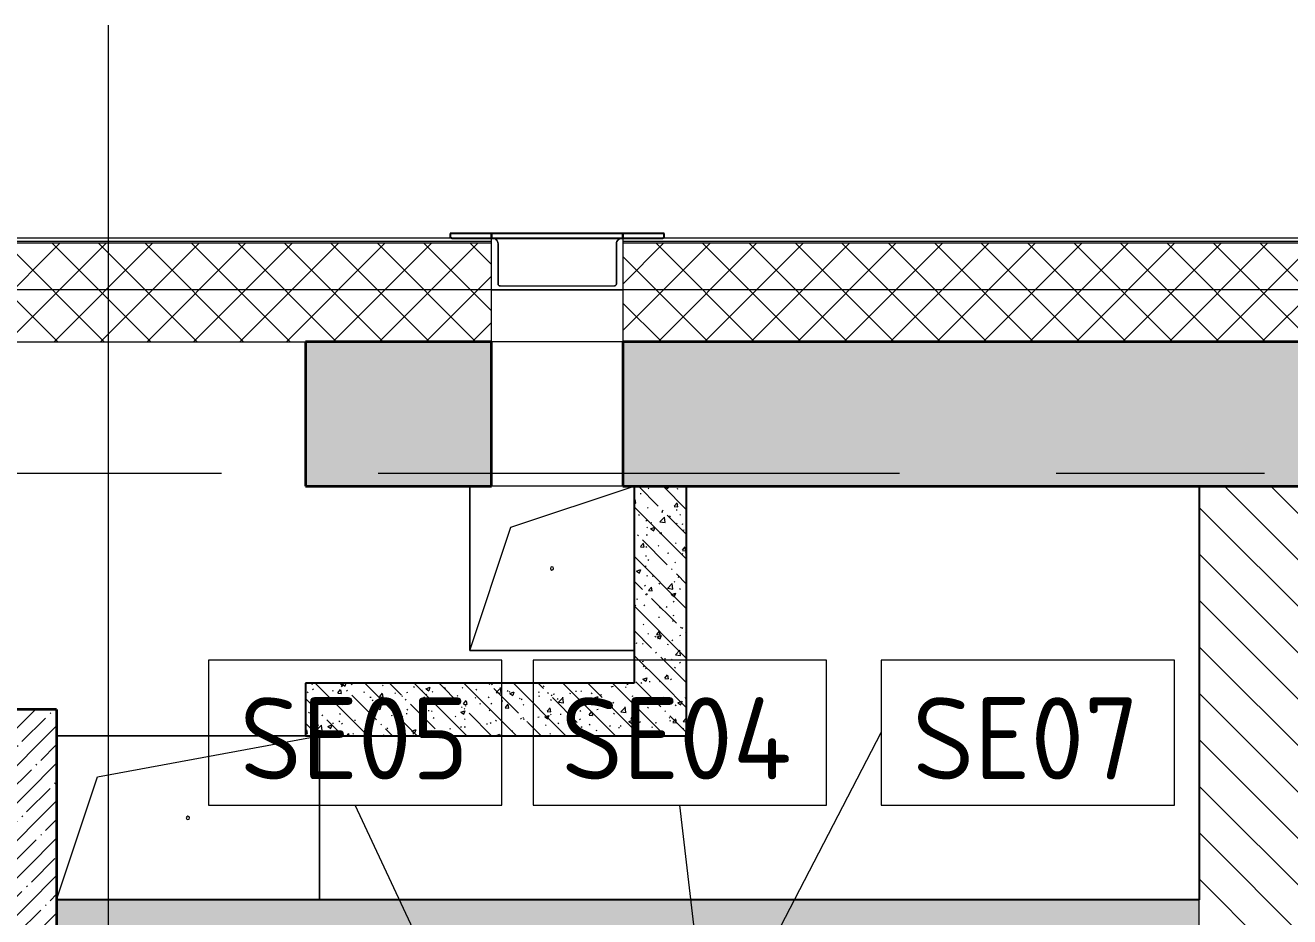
# Model space of a CAD drawing. Header units: millimetres. Extents: x 63482 to 319368, y -8553 to 29000.
# Drawn here: x 75688 to 77612, y 14324 to 15682 of the extents above; entities that cross this region are included whole.
import ezdxf

# ---------------------------------------------------------------- set-up
doc = ezdxf.new("R2010")
doc.units = ezdxf.units.MM
doc.linetypes.add('Осевая', pattern=[1587.5, 317.5, -238.125, 793.75, -238.125])
for name, color, linetype, lineweight in [('A-GENM', 7, 'Continuous', 9), ('A-GENM-2', 7, 'Continuous', 25), ('A-WALL', 7, 'Continuous', 9), ('I-WALL', 7, 'Continuous', 9), ('P-SANR-FIXT-IDEN', 7, 'Continuous', 9), ('Оси', 7, 'Continuous', 9), ('Оси-2', 7, 'Осевая', 9)]:
    doc.layers.add(name, color=color, linetype=linetype, lineweight=lineweight)
for name, color, linetype, lineweight, true_color in [('A-WALL-1', 7, 'Continuous', 25, 0x3c3c3c), ('A-WALL-2', 7, 'Continuous', 15, 0x3c3c3c), ('A-WALL-3', 7, 'Continuous', 35, 0x3c3c3c), ('A-WALL-FNSH-1', 7, 'Continuous', 15, 0x3c3c3c), ('A-WALL-FNSH-2', 7, 'Continuous', 9, 0x3c3c3c), ('S-WALL-ANLY', 7, 'Continuous', 15, 0x008040), ('S-WALL-ANLY-1', 7, 'Continuous', 5, 0x008040)]:
    doc.layers.add(name, color=color, linetype=linetype, lineweight=lineweight, true_color=true_color)
doc.styles.add('GOST Common', font='GOST_Common.ttf', dxfattribs={"height": 125})
pattern_1 = [(135, (61804.263, 0), (-37.71708, -37.71708), [53.34, -8.89, 1.778, -8.89]), (135, (61804.263, 37.694), (-37.71708, -37.71708), []), (50, (61804.263, 0), (63.7639, -5.57885), [6.668, -73.343]), (355, (61804.26, 0), (-12.33488, 66.86951), [5.334, -58.674]), (100.451, (61809.58, -0.465), (51.43036, 61.29098), [5.667, -62.332]), (46.184, (61804.26, 17.78), (94.87722, -14.71484), [10.001, -110.014]), (96.636, (61812.17, 16.55), (83.09115, 86.5993), [8.5, -93.497]), (351.184, (61804.26, 17.78), (83.09204, 86.5993), [8.001, -88.011]), (21, (61813.153, 13.335), (53.06449, -35.79273), [6.667, -73.342]), (326, (61813.15, 13.335), (21.63066, 64.46546), [5.334, -58.674]), (71.451, (61817.575, 10.35), (74.69646, 28.67237), [5.667, -62.332]), (37.5, (61804.263, 0), (1.080413, 29.59427), [1.676, -56.286, 1.676, -57.887, -58.896]), (37.5, (61804.263, 0), (1.080413, 29.59427), [-117.526, 1.676, -57.22]), (7.5, (61804.263, 0), (23.386368, 35.063507), [1.676, -32.283, 1.676, -54.953, -22.447]), (7.5, (61804.263, 0), (23.386368, 35.063507), [-90.589, 1.676, -20.771]), (327.5, (61784.438, 0), (47.456567, -2.005468), [1.676, -20.549, 1.676, -67.666, -92.012]), (327.5, (61784.438, 0), (47.456567, -2.005468), [-91.567, 1.676, -90.335]), (317.5, (61775.55, 0), (51.84495, 8.89904), [1.676, -27.216, 1.676, -44.374, -65.342]), (317.5, (61775.55, 0), (51.84495, 8.89904), [-74.943, 1.676, -63.665])]
pattern_2 = [(45, (61804.263, 0), (-28.51267, 28.51267), []), (45, (61832.775, 0), (-28.51267, 28.51267), [50.403, -10.081, 1.676, -8.404])]

# ---------------------------------------------------------------- blocks, each defined once
blk = doc.blocks.new('GM_Отверстие прямоугольное _в плите_ - Отверстие-V19-Фрагмент 3_5')
at = {"layer": 'A-GENM'}
for p, q in [((-200, 125), (179, 125)), ((179, 125), (-200, 125)), ((-137.5, 62.5), (200, 125)), ((200, 125), (200, -125)), ((200, -125), (200, 125)), ((-200, -125), (-137.5, 62.5))]:
    blk.add_line(p, q, dxfattribs=at)
for start, end in [(360, 180), (180, 360)]:
    blk.add_arc((0, 0), 2.5, start, end, dxfattribs=at)
blk = doc.blocks.new('GM_Отверстие прямоугольное _в плите_ - Отверстие-21605184-Фрагмент 3_5')
at = {"layer": 'A-GENM'}
for p, q in [((-125, -125), (-125, 125)), ((-125, 125), (-125, -125)), ((-62.5, 62.5), (125, 125)), ((-125, -125), (-62.5, 62.5)), ((125, -125), (-125, -125)), ((-125, -125), (125, -125))]:
    blk.add_line(p, q, dxfattribs=at)
for start, end in [(360, 180), (180, 360)]:
    blk.add_arc((0, 0), 2.5, start, end, dxfattribs=at)
blk = doc.blocks.new('Уголок вложенный - Уголок вложенный-23964580-Фрагмент 3_5')
at = {"layer": 'A-GENM'}
blk.add_line((14603, 15288), (14603, 15349), dxfattribs=at)
at = {"layer": 'A-GENM', "flags": 128}
for points in [[(14603, 15349), (14602.8, 15351), (14602.1, 15352.9), (14601, 15354.6), (14599.6, 15356), (14597.9, 15357.1), (14596, 15357.8), (14594, 15358)], [(14606, 15285), (14605.3, 15285.1), (14604.7, 15285.3), (14604.1, 15285.7), (14603.7, 15286.1), (14603.3, 15286.7), (14603.1, 15287.3), (14603, 15288)]]:
    blk.add_lwpolyline(points, dxfattribs=at)
at = {"layer": 'A-GENM-2'}
for p, q in [((14593, 15365), (14530, 15365)), ((14530, 15365), (14530, 15361)), ((14593, 15358), (14593, 15365)), ((14533, 15358), (14593, 15358))]:
    blk.add_line(p, q, dxfattribs=at)
blk.add_arc((14533, 15361), 3, 180, 270, dxfattribs=at)
blk = doc.blocks.new('Уголок вложенный - Уголок вложенный-V21-Фрагмент 3_5')
at = {"layer": 'A-GENM'}
blk.add_line((14783, 15349), (14783, 15288), dxfattribs=at)
at = {"layer": 'A-GENM', "flags": 128}
for points in [[(14792, 15358), (14790, 15357.8), (14788.1, 15357.1), (14786.4, 15356), (14785, 15354.6), (14783.9, 15352.9), (14783.2, 15351), (14783, 15349)], [(14783, 15288), (14782.9, 15287.3), (14782.7, 15286.7), (14782.3, 15286.1), (14781.9, 15285.7), (14781.3, 15285.3), (14780.7, 15285.1), (14780, 15285)]]:
    blk.add_lwpolyline(points, dxfattribs=at)
at = {"layer": 'A-GENM-2'}
for p, q in [((14856, 15365), (14793, 15365)), ((14793, 15365), (14793, 15358)), ((14856, 15361), (14856, 15365)), ((14793, 15358), (14853, 15358))]:
    blk.add_line(p, q, dxfattribs=at)
blk.add_arc((14853, 15361), 3, 270, 0, dxfattribs=at)
blk = doc.blocks.new('Уголок вложенный - Уголок вложенный-V22-Фрагмент 3_5')
at = {"layer": 'A-GENM', "flags": 128}
for points in [[(14530.7, 15359.1), (14530.3, 15359.7), (14530.1, 15360.3), (14530, 15361)], [(14533, 15358), (14532.3, 15358.1), (14531.7, 15358.3), (14531.1, 15358.7)], [(14854.9, 15358.7), (14854.3, 15358.3), (14853.7, 15358.1), (14853, 15358)], [(14856, 15361), (14855.9, 15360.3), (14855.7, 15359.7), (14855.3, 15359.1)]]:
    blk.add_lwpolyline(points, dxfattribs=at)
blk = doc.blocks.new('Уголок вложенный - Уголок вложенный-V23-Фрагмент 3_5')
at = {"layer": 'A-GENM'}
for p, q in [((14603, 15349), (14603, 15288)), ((14783, 15288), (14783, 15349)), ((14606, 15285), (14780, 15285))]:
    blk.add_line(p, q, dxfattribs=at)
at = {"layer": 'A-GENM', "flags": 128}
for points in [[(14594, 15358), (14596, 15357.8), (14597.9, 15357.1), (14599.6, 15356), (14601, 15354.6), (14602.1, 15352.9), (14602.8, 15351), (14603, 15349)], [(14783, 15349), (14783.2, 15351), (14783.9, 15352.9), (14785, 15354.6), (14786.4, 15356), (14788.1, 15357.1), (14790, 15357.8), (14792, 15358)], [(14603, 15288), (14603.1, 15287.3), (14603.3, 15286.7), (14603.7, 15286.1), (14604.1, 15285.7), (14604.7, 15285.3), (14605.3, 15285.1), (14606, 15285)], [(14780, 15285), (14780.7, 15285.1), (14781.3, 15285.3), (14781.9, 15285.7), (14782.3, 15286.1), (14782.7, 15286.7), (14782.9, 15287.3), (14783, 15288)]]:
    blk.add_lwpolyline(points, dxfattribs=at)
at = {"layer": 'A-GENM-2'}
for p, q in [((14793, 15365), (14593, 15365)), ((14593, 15365), (14593, 15358)), ((14793, 15358), (14793, 15365)), ((14593, 15358), (14793, 15358))]:
    blk.add_line(p, q, dxfattribs=at)
blk = doc.blocks.new('М_сантехническая_рамка1 - В рамке-30590747-Фрагмент 3_5')
at = {"layer": 'P-SANR-FIXT-IDEN'}
for p, q in [((4.293, 2.24), (-4.639, 2.24)), ((-4.639, 2.24), (-4.639, -2.178)), ((4.293, -2.178), (4.293, 2.24)), ((-4.639, -2.178), (4.293, -2.178))]:
    blk.add_line(p, q, dxfattribs=at)

msp = doc.modelspace()

# ---------------------------------------------------------------- hatches: boundary and pattern name
at = {"layer": 'A-WALL'}
h = msp.add_hatch(dxfattribs=at)
h.set_pattern_fill('FP_2', color=256, style=0, pattern_type=2)
h.set_pattern_definition([(45, (61804.263, 0), (-35.35534, 35.35534), []), (135, (61804.263, 0), (-35.35534, -35.35534), [])])
h.paths.add_polyline_path([(75617.3, 15200), (76397.3, 15200), (76397.3, 15350), (75096.4, 15350), (75096.4, 15200), (75519.4, 15200)])
h.paths.add_polyline_path([(80524.6, 15200), (80524.6, 15350), (76597.3, 15350), (76597.3, 15200), (80509.5, 15200)])
at = {"layer": 'I-WALL'}
h = msp.add_hatch(dxfattribs=at)
h.set_pattern_fill('FP_3', color=256, style=0, pattern_type=2)
h.set_pattern_definition(pattern_2)
h.paths.add_polyline_path([(76114.3, 14980), (76397.3, 14980), (76397.3, 15200), (76114.3, 15200), (76114.3, 15177.6)])
h.paths.add_polyline_path([(76694.3, 14980), (79914.5, 14980), (79914.5, 15200), (76597.3, 15200), (76597.3, 14980), (76614.3, 14980)])
h.paths.add_polyline_path([(80524.6, 14980), (80524.6, 15200), (80514.5, 15200), (80514.5, 14980)])
h = msp.add_hatch(dxfattribs=at)
h.set_pattern_fill('FP_4', color=256, style=0, pattern_type=2)
h.set_pattern_definition(pattern_1)
h.paths.add_polyline_path([(76694.3, 14680), (76694.3, 14980), (76614.3, 14980), (76614.3, 14680)])
h = msp.add_hatch(dxfattribs=at)
h.set_pattern_fill('FP_20', color=256, style=0, pattern_type=2)
h.set_pattern_definition([(135, (61804.263, 0), (-35.35534, -35.35534), [])])
h.paths.add_polyline_path([(77510.5, 11931), (77660.5, 12231), (77674.3, 12203.4), (77674.3, 14980), (77474.3, 14980), (77474.3, 11931)])
h = msp.add_hatch(dxfattribs=at)
h.set_pattern_fill('FP_4', color=256, style=0, pattern_type=2)
h.set_pattern_definition(pattern_1)
h.paths.add_polyline_path([(76595.7, 14600), (76694.3, 14600), (76694.3, 14680), (76114.3, 14680), (76114.3, 14600), (76204.4, 14600)])
h = msp.add_hatch(dxfattribs=at)
h.set_pattern_fill('FP_3', color=256, style=0, pattern_type=2)
h.set_pattern_definition(pattern_2)
h.paths.add_polyline_path([(75735.2, 11931), (75735.2, 14640), (75515.2, 14640), (75515.2, 11931), (75655.2, 11931)])
h = msp.add_hatch(dxfattribs=at)
h.set_pattern_fill('FP_4', color=256, style=0, pattern_type=2)
h.set_pattern_definition(pattern_1)
h.paths.add_polyline_path([(76400, 14270), (77474.3, 14270), (77474.3, 14350), (75735.2, 14350), (75735.2, 14270), (76302.2, 14270)])

# ---------------------------------------------------------------- linework, layer by layer
at = {"layer": 'A-WALL'}
for p, q in [((76397.3, 15350), (75096.4, 15350)), ((80524.6, 15350), (76597.3, 15350)), ((76597.3, 15200), (76397.3, 15200)), ((77474.3, 14270), (77474.3, 14350))]:
    msp.add_line(p, q, dxfattribs=at)
at = {"layer": 'A-WALL-1'}
for p, q in [((76614.3, 14980), (76614.3, 14680)), ((76694.3, 14600), (76694.3, 14980)), ((77474.3, 14980), (77474.3, 14350)), ((76614.3, 14680), (76114.3, 14680)), ((76114.3, 14680), (76114.3, 14600)), ((76114.3, 14600), (76694.3, 14600)), ((77474.3, 14350), (75735.2, 14350))]:
    msp.add_line(p, q, dxfattribs=at)
at = {"layer": 'A-WALL-2'}
for p, q in [((76397.3, 15200), (76397.3, 15350)), ((76597.3, 15350), (76597.3, 15200)), ((75514.3, 15200), (76397.3, 15200)), ((76597.3, 15200), (80524.6, 15200))]:
    msp.add_line(p, q, dxfattribs=at)
at = {"layer": 'A-WALL-3'}
for p, q in [((76114.3, 15200), (76114.3, 14980)), ((76397.3, 15200), (76114.3, 15200)), ((76397.3, 14980), (76397.3, 15200)), ((76597.3, 15200), (76597.3, 14980)), ((79914.5, 15200), (76597.3, 15200)), ((76114.3, 14980), (76397.3, 14980)), ((76597.3, 14980), (79914.5, 14980)), ((75735.2, 14640), (75515.2, 14640)), ((75735.2, 14640), (75735.2, 11931))]:
    msp.add_line(p, q, dxfattribs=at)
at = {"layer": 'A-WALL-FNSH-1'}
for p, q in [((76397.3, 15353), (75096.4, 15353)), ((76397.3, 15350), (76397.3, 15353)), ((76597.3, 15353), (76597.3, 15350)), ((80524.6, 15353), (76597.3, 15353))]:
    msp.add_line(p, q, dxfattribs=at)
at = {"layer": 'A-WALL-FNSH-2'}
for p, q in [((76397.3, 15358), (75096.4, 15358)), ((76397.3, 15353), (76397.3, 15358)), ((80524.6, 15358), (76597.3, 15358)), ((76597.3, 15358), (76597.3, 15353))]:
    msp.add_line(p, q, dxfattribs=at)
at = {"layer": 'I-WALL'}
msp.add_line((76597.3, 14980), (76397.3, 14980), dxfattribs=at)
at = {"layer": 'P-SANR-FIXT-IDEN'}
for p, q in [((76744.3, 14130), (76990.3, 14604.8)), ((76328, 14198.3), (76189.8, 14494.3)), ((76713.7, 14239.2), (76683.7, 14494.3))]:
    msp.add_line(p, q, dxfattribs=at)
at = {"layer": 'S-WALL-ANLY'}
for p, q in [((76397.3, 15279), (76597.3, 15279)), ((76597.3, 15279), (76397.3, 15279))]:
    msp.add_line(p, q, dxfattribs=at)
at = {"layer": 'S-WALL-ANLY-1'}
for p, q in [((76397.3, 15279), (75096.4, 15279)), ((80524.6, 15279), (76597.3, 15279))]:
    msp.add_line(p, q, dxfattribs=at)
at = {"layer": 'Оси'}
msp.add_line((75814.3, 14432), (75814.3, 15682), dxfattribs=at)
at = {"layer": 'Оси-2'}
for p, q in [((75669, 15000), (79274.6, 15000)), ((75814.3, 12140.1), (75814.3, 14432))]:
    msp.add_line(p, q, dxfattribs=at)

# ---------------------------------------------------------------- block references
at = {"layer": 'A-GENM'}
for name, p in [('Уголок вложенный - Уголок вложенный-23964580-Фрагмент 3_5', (61804.3, 0)), ('Уголок вложенный - Уголок вложенный-V22-Фрагмент 3_5', (61804.3, 0)), ('Уголок вложенный - Уголок вложенный-V23-Фрагмент 3_5', (61804.3, 0)), ('Уголок вложенный - Уголок вложенный-V21-Фрагмент 3_5', (61804.3, 0)), ('GM_Отверстие прямоугольное _в плите_ - Отверстие-21605184-Фрагмент 3_5', (76489.3, 14855)), ('GM_Отверстие прямоугольное _в плите_ - Отверстие-V19-Фрагмент 3_5', (75935.2, 14475))]:
    msp.add_blockref(name, p, dxfattribs=at)
at = {"layer": 'P-SANR-FIXT-IDEN', "xscale": 49.99999999999998, "yscale": 49.99999999999998, "zscale": 49.99999999999998}
for p in [(76198.5, 14603.2), (76692.4, 14603.2), (77222.3, 14603.2)]:
    msp.add_blockref('М_сантехническая_рамка1 - В рамке-30590747-Фрагмент 3_5', p, dxfattribs=at)

# ---------------------------------------------------------------- texts
at = {"layer": 'P-SANR-FIXT-IDEN', "char_height": 125, "attachment_point": 1, "style": 'GOST Common'}
for s, insert, width in [('SE05', (76014.2, 14658.6), 444.937), ('SE04', (76503.1, 14658.6), 456.962), ('SE07', (77038, 14658.6), 444.937)]:
    msp.add_mtext(s, dxfattribs=dict(at, insert=insert, width=width))

doc.saveas('drawing.dxf')
